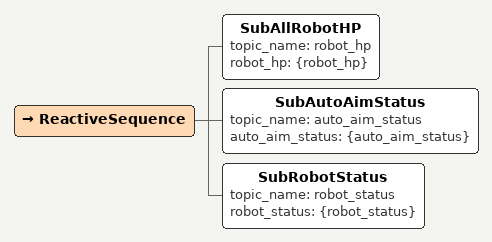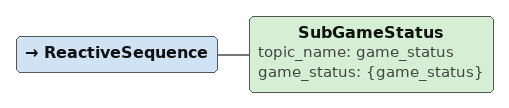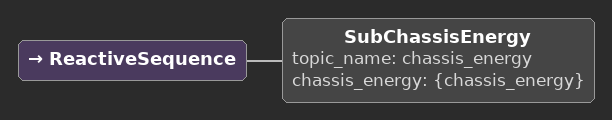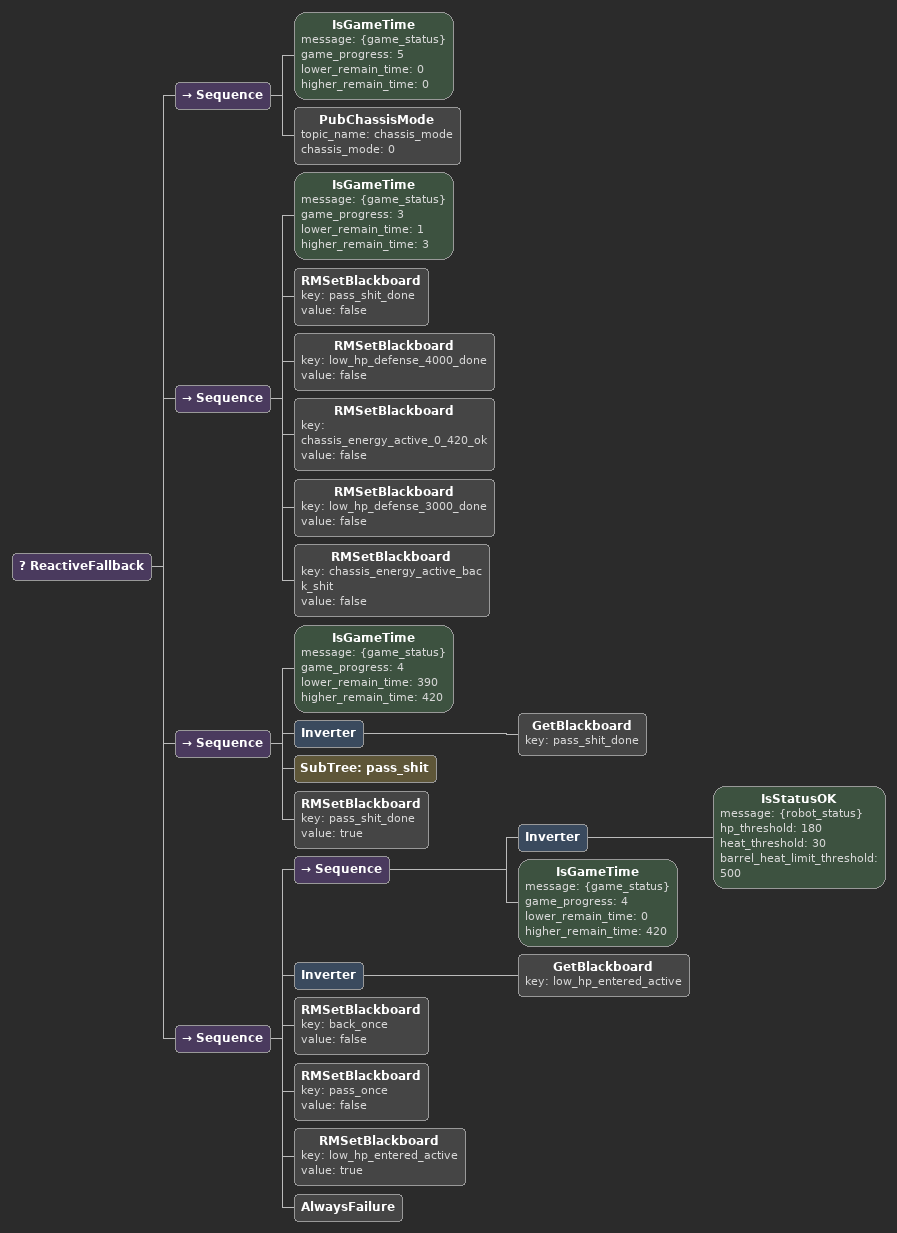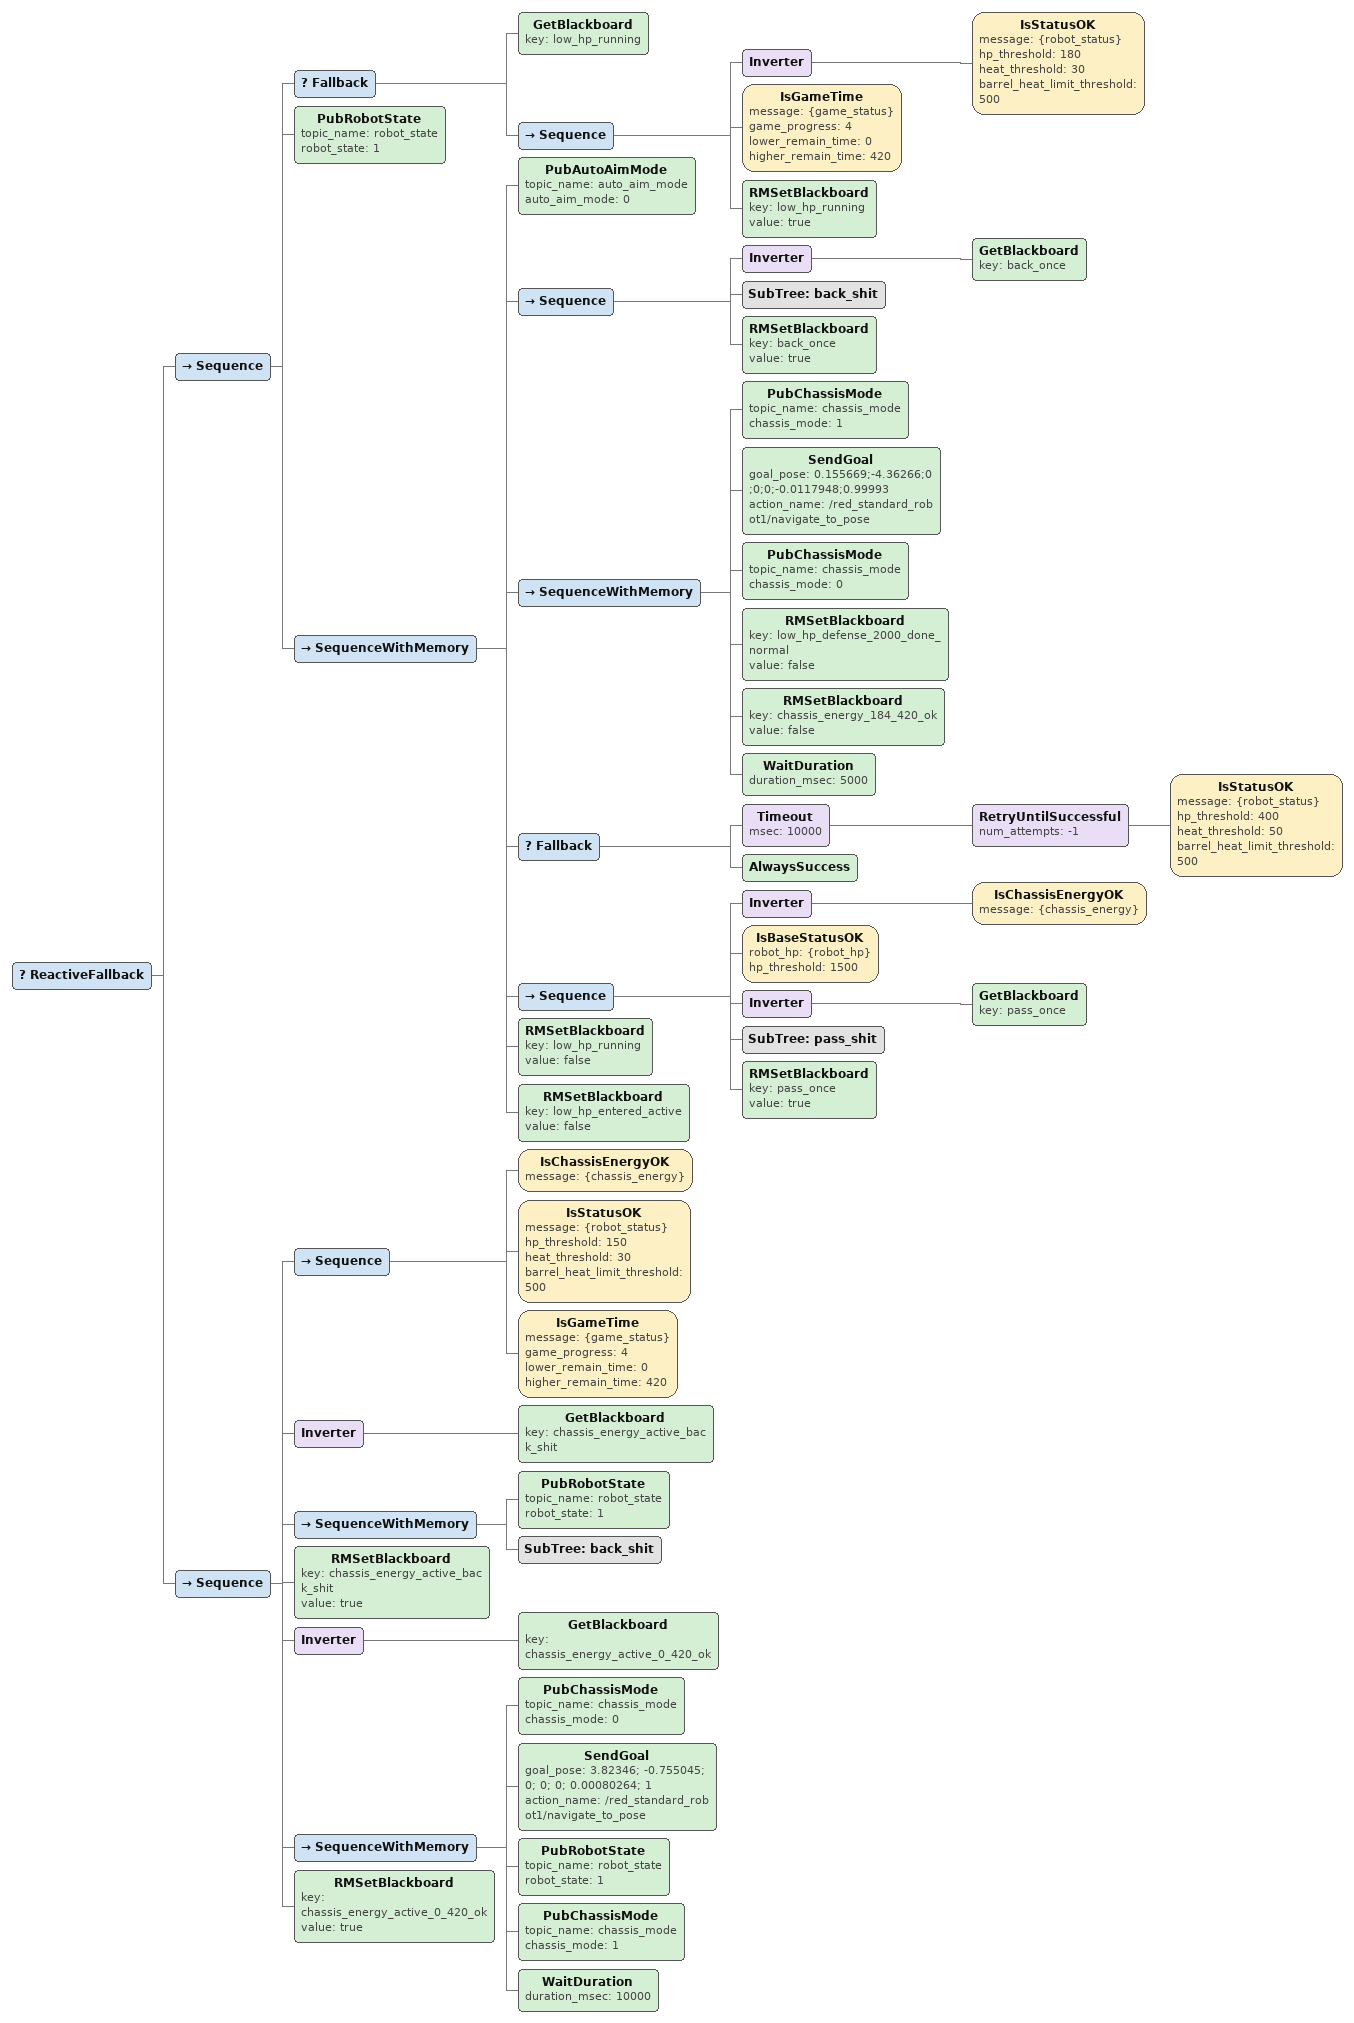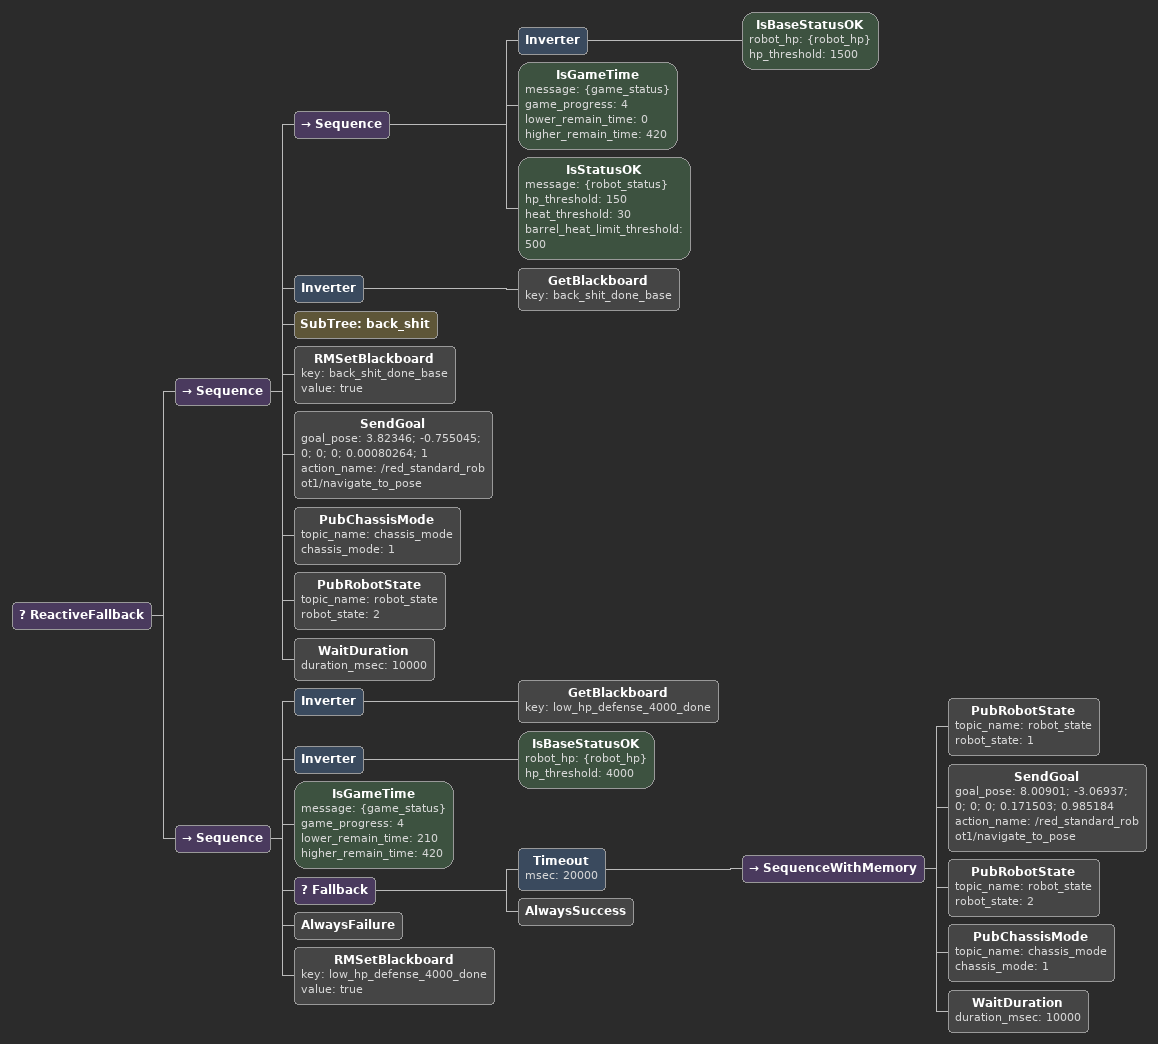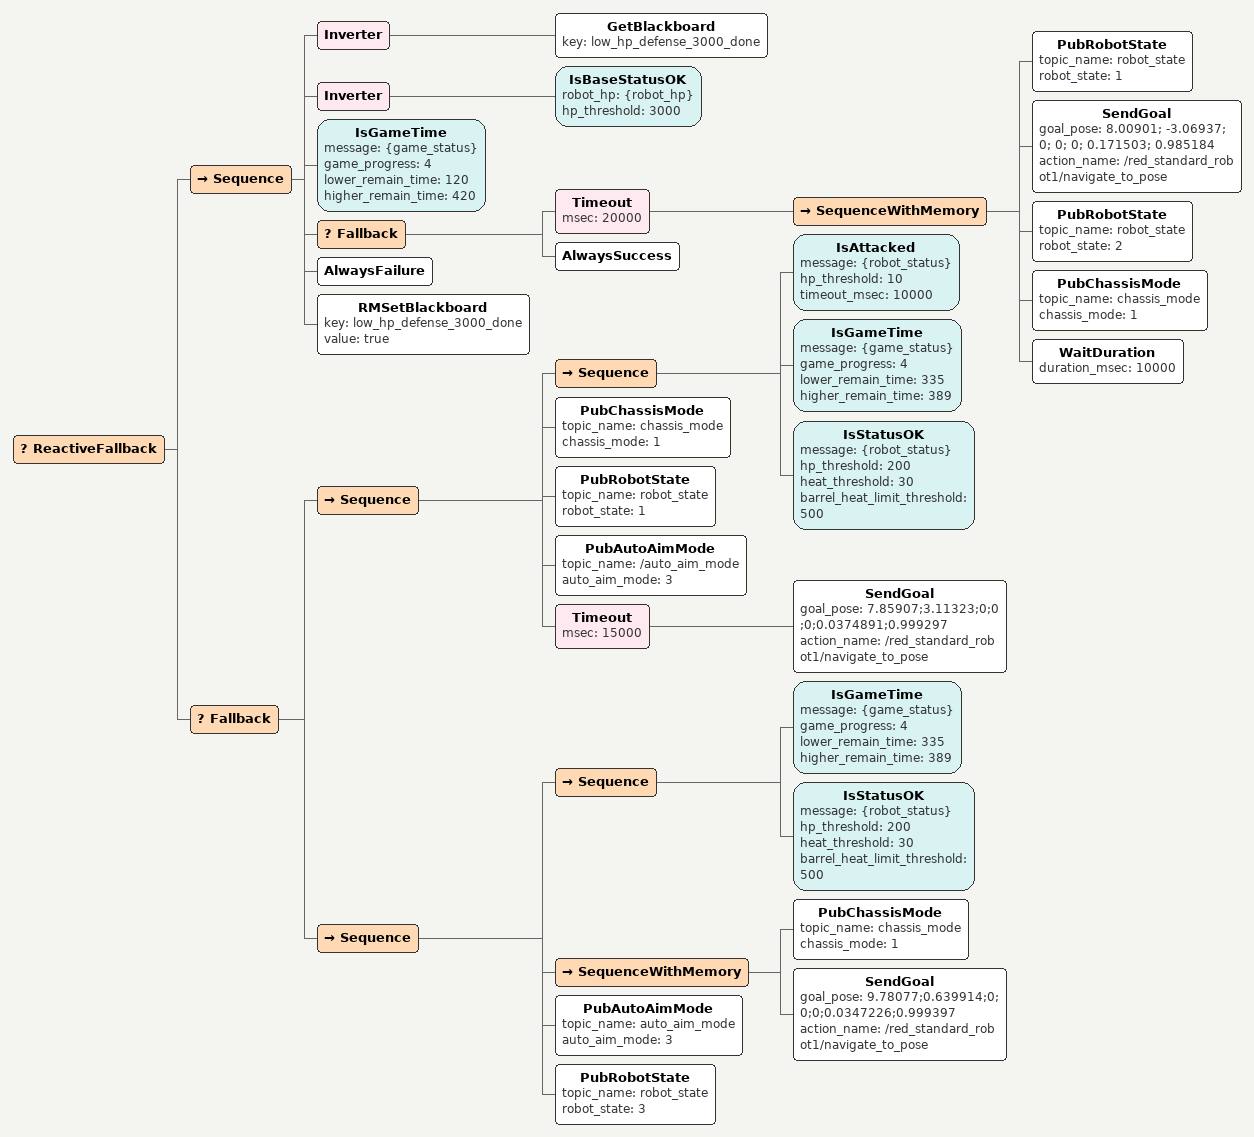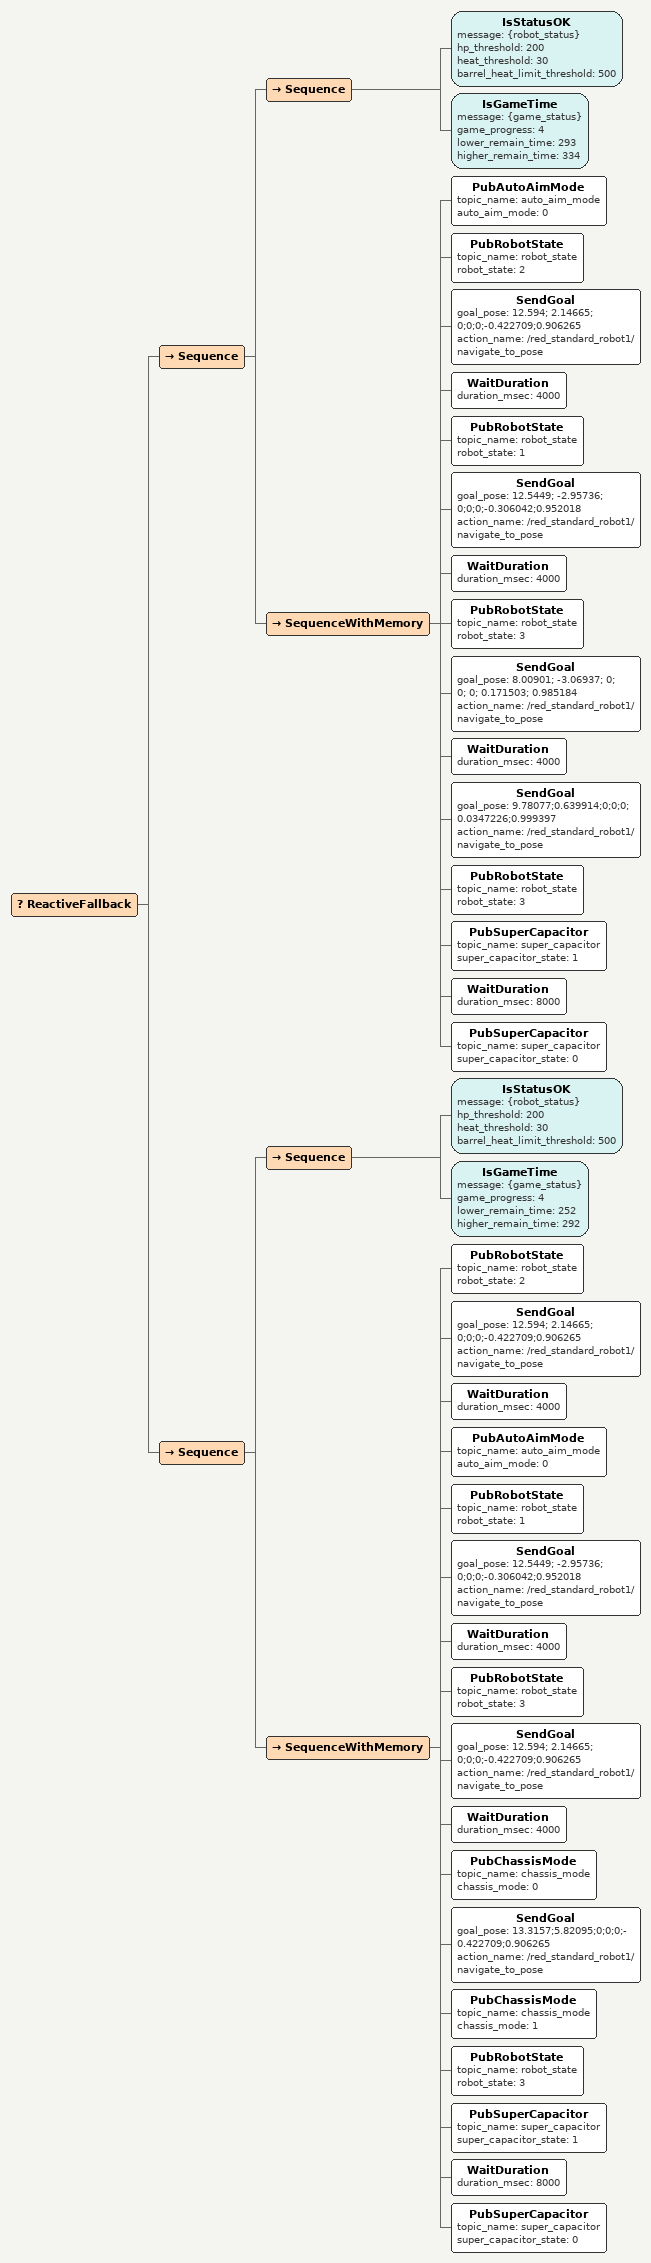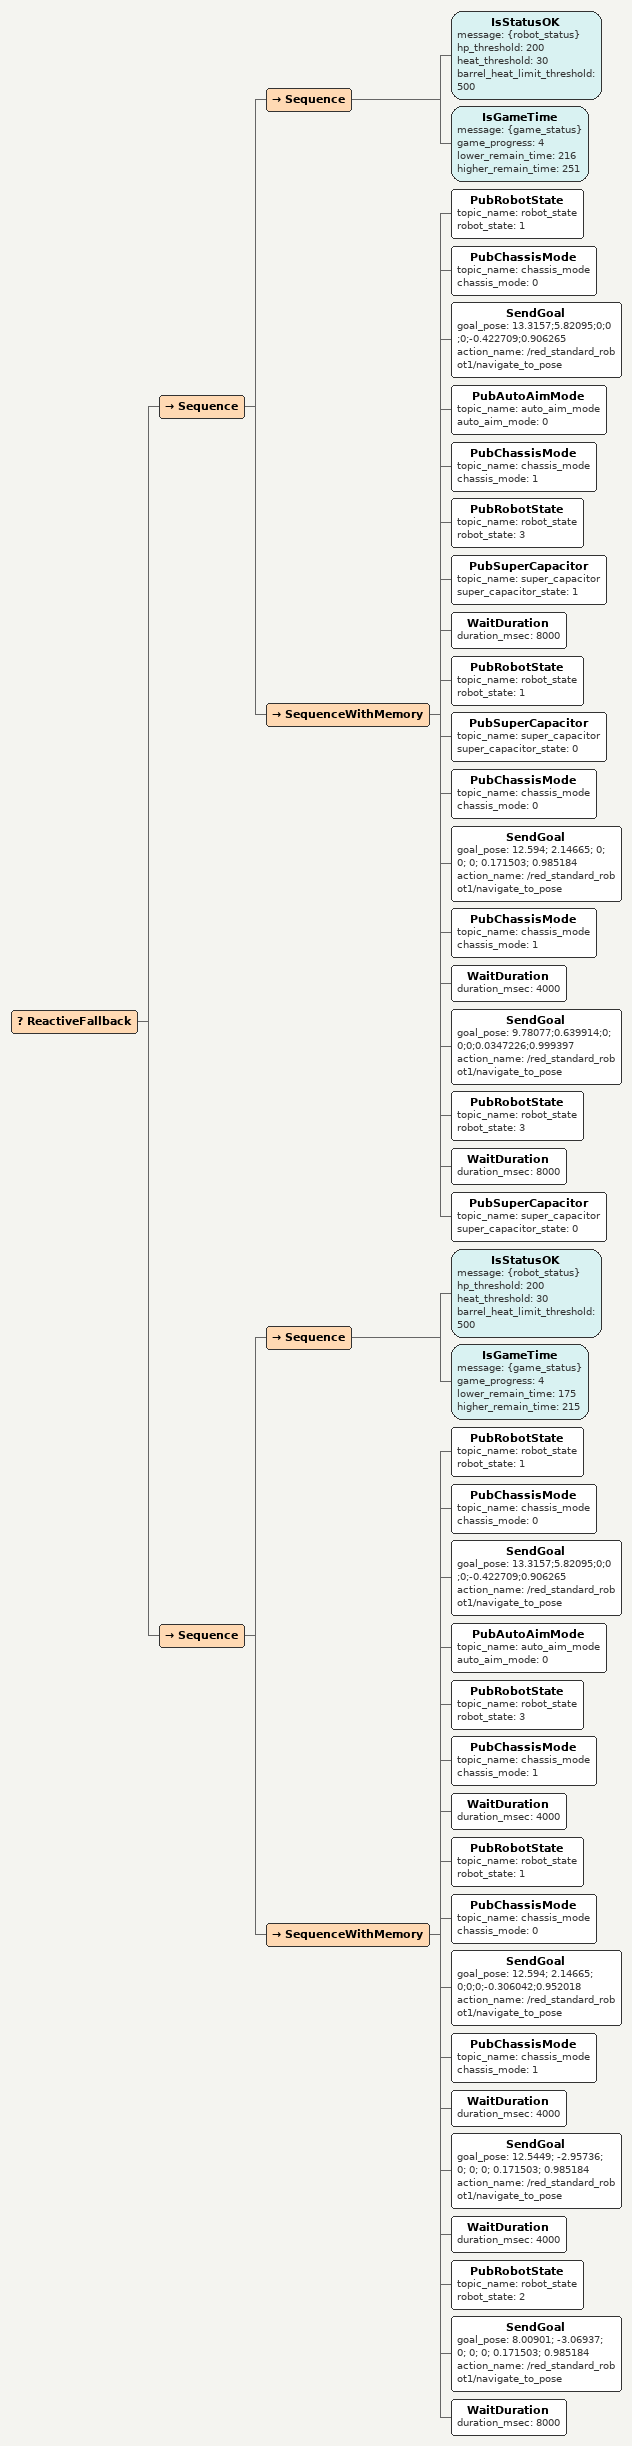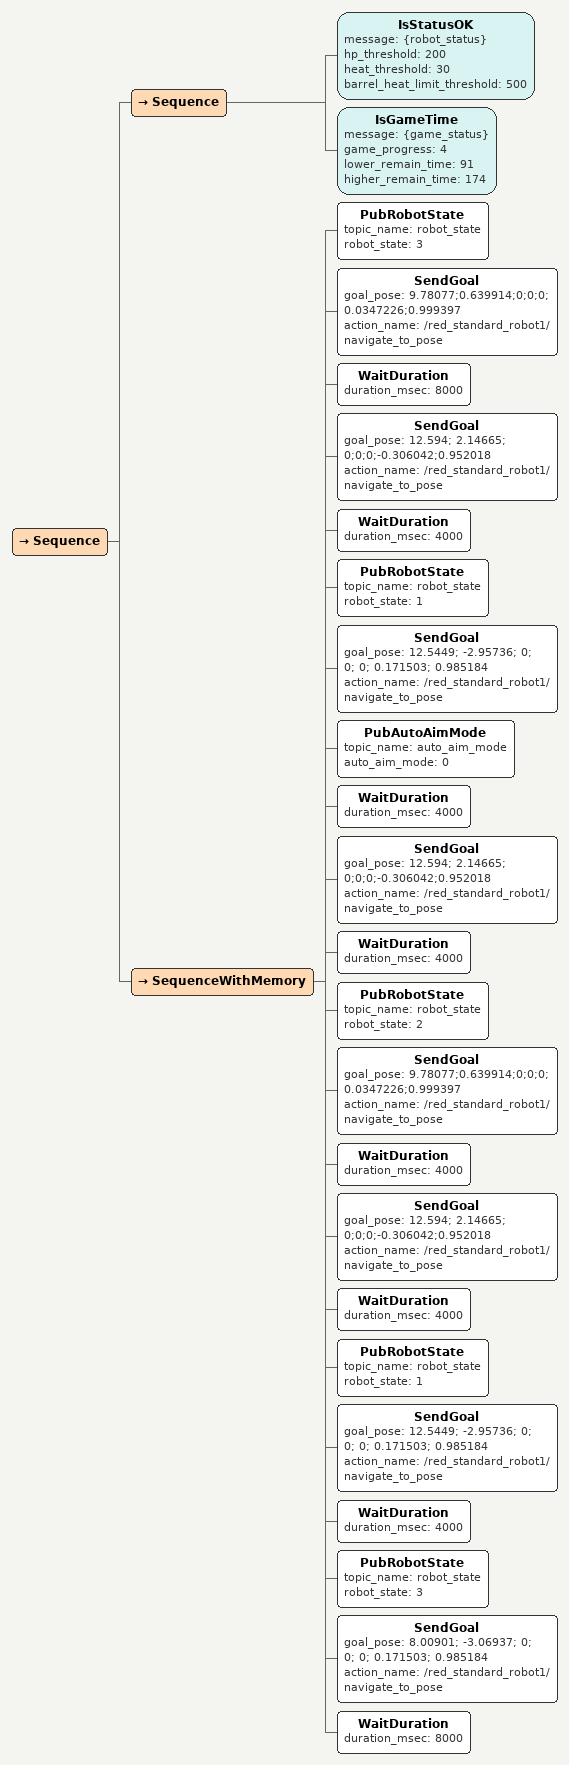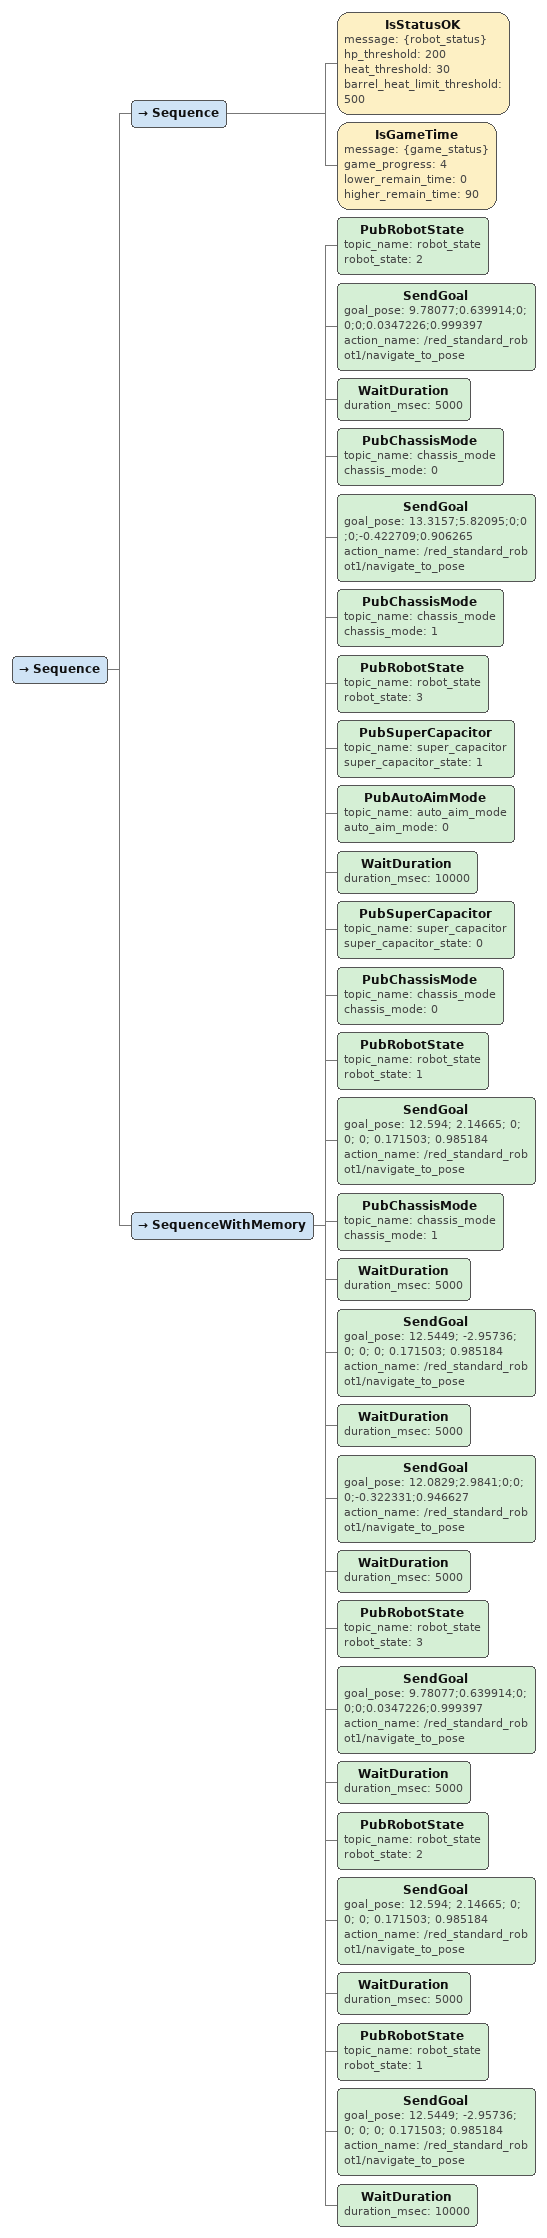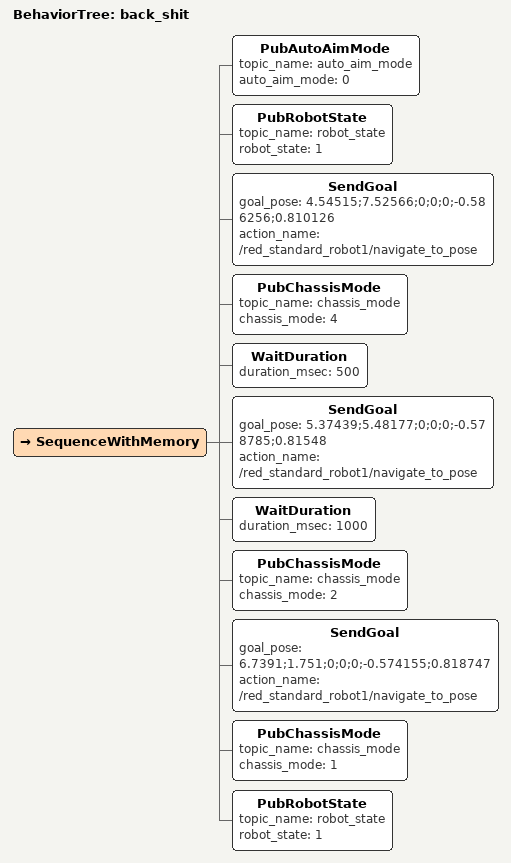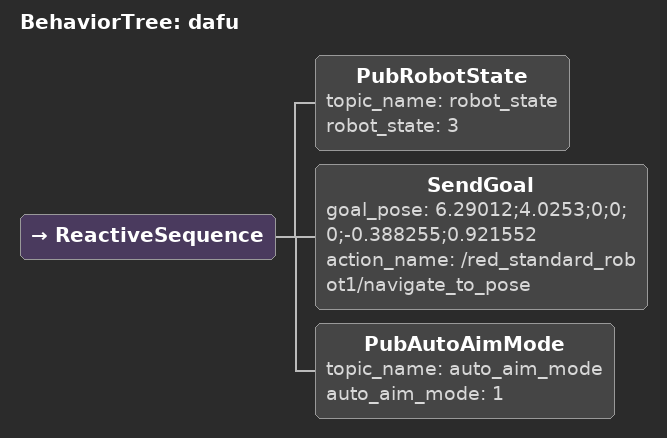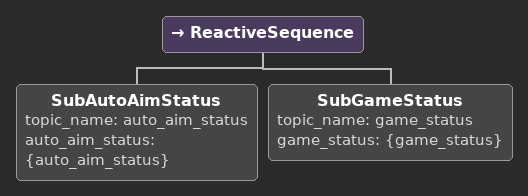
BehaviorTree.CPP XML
<ReactiveSequence>
  <SubAllRobotHP topic_name="robot_hp" robot_hp="{robot_hp}"/>
  <SubAutoAimStatus topic_name="auto_aim_status" auto_aim_status="{auto_aim_status}"/>
  <SubRobotStatus topic_name="robot_status" robot_status="{robot_status}"/>
</ReactiveSequence>

<ReactiveSequence>
  <SubGameStatus topic_name="game_status" game_status="{game_status}"/>
</ReactiveSequence>

<ReactiveSequence>
  <SubChassisEnergy topic_name="chassis_energy" chassis_energy="{chassis_energy}"/>
</ReactiveSequence>

<ReactiveFallback>
  <Sequence>
    <IsGameTime message="{game_status}" game_progress="5" lower_remain_time="0" higher_remain_time="0"/>
    <PubChassisMode topic_name="chassis_mode" chassis_mode="0"/>
  </Sequence>
  <Sequence>
    <IsGameTime message="{game_status}" game_progress="3" lower_remain_time="1" higher_remain_time="3"/>
    <RMSetBlackboard key="pass_shit_done" value="false"/>
    <RMSetBlackboard key="low_hp_defense_4000_done" value="false"/>
    <RMSetBlackboard key="chassis_energy_active_0_420_ok" value="false"/>
    <RMSetBlackboard key="low_hp_defense_3000_done" value="false"/>
    <RMSetBlackboard key="chassis_energy_active_back_shit" value="false"/>
  </Sequence>
  <Sequence>
    <IsGameTime message="{game_status}" game_progress="4" lower_remain_time="390" higher_remain_time="420"/>
    <Inverter>
      <GetBlackboard key="pass_shit_done"/>
    </Inverter>
    <SubTree ID="pass_shit"/>
    <RMSetBlackboard key="pass_shit_done" value="true"/>
  </Sequence>
  <Sequence>
    <Sequence>
      <Inverter>
        <IsStatusOK message="{robot_status}" hp_threshold="180" heat_threshold="30" barrel_heat_limit_threshold="500"/>
      </Inverter>
      <IsGameTime message="{game_status}" game_progress="4" lower_remain_time="0" higher_remain_time="420"/>
    </Sequence>
    <Inverter>
      <GetBlackboard key="low_hp_entered_active"/>
    </Inverter>
    <RMSetBlackboard key="back_once" value="false"/>
    <RMSetBlackboard key="pass_once" value="false"/>
    <RMSetBlackboard key="low_hp_entered_active" value="true"/>
    <AlwaysFailure/>
  </Sequence>
</ReactiveFallback>

<ReactiveFallback>
  <Sequence>
    <Fallback>
      <GetBlackboard key="low_hp_running"/>
      <Sequence>
        <Inverter>
          <IsStatusOK message="{robot_status}" hp_threshold="180" heat_threshold="30" barrel_heat_limit_threshold="500"/>
        </Inverter>
        <IsGameTime message="{game_status}" game_progress="4" lower_remain_time="0" higher_remain_time="420"/>
        <RMSetBlackboard key="low_hp_running" value="true"/>
      </Sequence>
    </Fallback>
    <PubRobotState topic_name="robot_state" robot_state="1"/>
    <SequenceWithMemory>
      <PubAutoAimMode topic_name="auto_aim_mode" auto_aim_mode="0"/>
      <Sequence>
        <Inverter>
          <GetBlackboard key="back_once"/>
        </Inverter>
        <SubTree ID="back_shit"/>
        <RMSetBlackboard key="back_once" value="true"/>
      </Sequence>
      <SequenceWithMemory>
        <PubChassisMode topic_name="chassis_mode" chassis_mode="1"/>
        <SendGoal goal_pose="0.155669;-4.36266;0;0;0;-0.0117948;0.99993" action_name="/red_standard_robot1/navigate_to_pose"/>
        <PubChassisMode topic_name="chassis_mode" chassis_mode="0"/>
        <RMSetBlackboard key="low_hp_defense_2000_done_normal" value="false"/>
        <RMSetBlackboard key="chassis_energy_184_420_ok" value="false"/>
        <WaitDuration duration_msec="5000"/>
      </SequenceWithMemory>
      <Fallback>
        <Timeout msec="10000">
          <RetryUntilSuccessful num_attempts="-1">
            <IsStatusOK message="{robot_status}" hp_threshold="400" heat_threshold="50" barrel_heat_limit_threshold="500"/>
          </RetryUntilSuccessful>
        </Timeout>
        <AlwaysSuccess/>
      </Fallback>
      <Sequence>
        <Inverter>
          <IsChassisEnergyOK message="{chassis_energy}"/>
        </Inverter>
        <IsBaseStatusOK robot_hp="{robot_hp}" hp_threshold="1500"/>
        <Inverter>
          <GetBlackboard key="pass_once"/>
        </Inverter>
        <SubTree ID="pass_shit"/>
        <RMSetBlackboard key="pass_once" value="true"/>
      </Sequence>
      <RMSetBlackboard key="low_hp_running" value="false"/>
      <RMSetBlackboard key="low_hp_entered_active" value="false"/>
    </SequenceWithMemory>
  </Sequence>
  <Sequence>
    <Sequence>
      <IsChassisEnergyOK message="{chassis_energy}"/>
      <IsStatusOK message="{robot_status}" hp_threshold="150" heat_threshold="30" barrel_heat_limit_threshold="500"/>
      <IsGameTime message="{game_status}" game_progress="4" lower_remain_time="0" higher_remain_time="420"/>
    </Sequence>
    <Inverter>
      <GetBlackboard key="chassis_energy_active_back_shit"/>
    </Inverter>
    <SequenceWithMemory>
      <PubRobotState topic_name="robot_state" robot_state="1"/>
      <SubTree ID="back_shit"/>
    </SequenceWithMemory>
    <RMSetBlackboard key="chassis_energy_active_back_shit" value="true"/>
    <Inverter>
      <GetBlackboard key="chassis_energy_active_0_420_ok"/>
    </Inverter>
    <SequenceWithMemory>
      <PubChassisMode topic_name="chassis_mode" chassis_mode="0"/>
      <SendGoal goal_pose="3.82346; -0.755045; 0; 0; 0; 0.00080264; 1" action_name="/red_standard_robot1/navigate_to_pose"/>
      <PubRobotState topic_name="robot_state" robot_state="1"/>
      <PubChassisMode topic_name="chassis_mode" chassis_mode="1"/>
      <WaitDuration duration_msec="10000"/>
    </SequenceWithMemory>
    <RMSetBlackboard key="chassis_energy_active_0_420_ok" value="true"/>
  </Sequence>
</ReactiveFallback>

<ReactiveFallback>
  <Sequence>
    <Sequence>
      <Inverter>
        <IsBaseStatusOK robot_hp="{robot_hp}" hp_threshold="1500"/>
      </Inverter>
      <IsGameTime message="{game_status}" game_progress="4" lower_remain_time="0" higher_remain_time="420"/>
      <IsStatusOK message="{robot_status}" hp_threshold="150" heat_threshold="30" barrel_heat_limit_threshold="500"/>
    </Sequence>
    <Inverter>
      <GetBlackboard key="back_shit_done_base"/>
    </Inverter>
    <SubTree ID="back_shit"/>
    <RMSetBlackboard key="back_shit_done_base" value="true"/>
    <SendGoal goal_pose="3.82346; -0.755045; 0; 0; 0; 0.00080264; 1" action_name="/red_standard_robot1/navigate_to_pose"/>
    <PubChassisMode topic_name="chassis_mode" chassis_mode="1"/>
    <PubRobotState topic_name="robot_state" robot_state="2"/>
    <WaitDuration duration_msec="10000"/>
  </Sequence>
  <Sequence>
    <Inverter>
      <GetBlackboard key="low_hp_defense_4000_done"/>
    </Inverter>
    <Inverter>
      <IsBaseStatusOK robot_hp="{robot_hp}" hp_threshold="4000"/>
    </Inverter>
    <IsGameTime message="{game_status}" game_progress="4" lower_remain_time="210" higher_remain_time="420"/>
    <Fallback>
      <Timeout msec="20000">
        <SequenceWithMemory>
          <PubRobotState topic_name="robot_state" robot_state="1"/>
          <SendGoal goal_pose="8.00901; -3.06937; 0; 0; 0; 0.171503; 0.985184" action_name="/red_standard_robot1/navigate_to_pose"/>
          <PubRobotState topic_name="robot_state" robot_state="2"/>
          <PubChassisMode topic_name="chassis_mode" chassis_mode="1"/>
          <WaitDuration duration_msec="10000"/>
        </SequenceWithMemory>
      </Timeout>
      <AlwaysSuccess/>
    </Fallback>
    <AlwaysFailure/>
    <RMSetBlackboard key="low_hp_defense_4000_done" value="true"/>
  </Sequence>
</ReactiveFallback>

<ReactiveFallback>
  <Sequence>
    <Inverter>
      <GetBlackboard key="low_hp_defense_3000_done"/>
    </Inverter>
    <Inverter>
      <IsBaseStatusOK robot_hp="{robot_hp}" hp_threshold="3000"/>
    </Inverter>
    <IsGameTime message="{game_status}" game_progress="4" lower_remain_time="120" higher_remain_time="420"/>
    <Fallback>
      <Timeout msec="20000">
        <SequenceWithMemory>
          <PubRobotState topic_name="robot_state" robot_state="1"/>
          <SendGoal goal_pose="8.00901; -3.06937; 0; 0; 0; 0.171503; 0.985184" action_name="/red_standard_robot1/navigate_to_pose"/>
          <PubRobotState topic_name="robot_state" robot_state="2"/>
          <PubChassisMode topic_name="chassis_mode" chassis_mode="1"/>
          <WaitDuration duration_msec="10000"/>
        </SequenceWithMemory>
      </Timeout>
      <AlwaysSuccess/>
    </Fallback>
    <AlwaysFailure/>
    <RMSetBlackboard key="low_hp_defense_3000_done" value="true"/>
  </Sequence>
  <Fallback>
    <Sequence>
      <Sequence>
        <IsAttacked message="{robot_status}" hp_threshold="10" timeout_msec="10000"/>
        <IsGameTime message="{game_status}" game_progress="4" lower_remain_time="335" higher_remain_time="389"/>
        <IsStatusOK message="{robot_status}" hp_threshold="200" heat_threshold="30" barrel_heat_limit_threshold="500"/>
      </Sequence>
      <PubChassisMode topic_name="chassis_mode" chassis_mode="1"/>
      <PubRobotState topic_name="robot_state" robot_state="1"/>
      <PubAutoAimMode topic_name="/auto_aim_mode" auto_aim_mode="3"/>
      <Timeout msec="15000">
        <SendGoal goal_pose="7.85907;3.11323;0;0;0;0.0374891;0.999297" action_name="/red_standard_robot1/navigate_to_pose"/>
      </Timeout>
    </Sequence>
    <Sequence>
      <Sequence>
        <IsGameTime message="{game_status}" game_progress="4" lower_remain_time="335" higher_remain_time="389"/>
        <IsStatusOK message="{robot_status}" hp_threshold="200" heat_threshold="30" barrel_heat_limit_threshold="500"/>
      </Sequence>
      <SequenceWithMemory>
        <PubChassisMode topic_name="chassis_mode" chassis_mode="1"/>
        <SendGoal goal_pose="9.78077;0.639914;0;0;0;0.0347226;0.999397" action_name="/red_standard_robot1/navigate_to_pose"/>
      </SequenceWithMemory>
      <PubAutoAimMode topic_name="auto_aim_mode" auto_aim_mode="3"/>
      <PubRobotState topic_name="robot_state" robot_state="3"/>
    </Sequence>
  </Fallback>
</ReactiveFallback>

<ReactiveFallback>
  <Sequence>
    <Sequence>
      <IsStatusOK message="{robot_status}" hp_threshold="200" heat_threshold="30" barrel_heat_limit_threshold="500"/>
      <IsGameTime message="{game_status}" game_progress="4" lower_remain_time="293" higher_remain_time="334"/>
    </Sequence>
    <SequenceWithMemory>
      <PubAutoAimMode topic_name="auto_aim_mode" auto_aim_mode="0"/>
      <PubRobotState topic_name="robot_state" robot_state="2"/>
      <SendGoal goal_pose="12.594; 2.14665; 0;0;0;-0.422709;0.906265" action_name="/red_standard_robot1/navigate_to_pose"/>
      <WaitDuration duration_msec="4000"/>
      <PubRobotState topic_name="robot_state" robot_state="1"/>
      <SendGoal goal_pose="12.5449; -2.95736; 0;0;0;-0.306042;0.952018" action_name="/red_standard_robot1/navigate_to_pose"/>
      <WaitDuration duration_msec="4000"/>
      <PubRobotState topic_name="robot_state" robot_state="3"/>
      <SendGoal goal_pose="8.00901; -3.06937; 0; 0; 0; 0.171503; 0.985184" action_name="/red_standard_robot1/navigate_to_pose"/>
      <WaitDuration duration_msec="4000"/>
      <SendGoal goal_pose="9.78077;0.639914;0;0;0;0.0347226;0.999397" action_name="/red_standard_robot1/navigate_to_pose"/>
      <PubRobotState topic_name="robot_state" robot_state="3"/>
      <PubSuperCapacitor topic_name="super_capacitor" super_capacitor_state="1"/>
      <WaitDuration duration_msec="8000"/>
      <PubSuperCapacitor topic_name="super_capacitor" super_capacitor_state="0"/>
    </SequenceWithMemory>
  </Sequence>
  <Sequence>
    <Sequence>
      <IsStatusOK message="{robot_status}" hp_threshold="200" heat_threshold="30" barrel_heat_limit_threshold="500"/>
      <IsGameTime message="{game_status}" game_progress="4" lower_remain_time="252" higher_remain_time="292"/>
    </Sequence>
    <SequenceWithMemory>
      <PubRobotState topic_name="robot_state" robot_state="2"/>
      <SendGoal goal_pose="12.594; 2.14665; 0;0;0;-0.422709;0.906265" action_name="/red_standard_robot1/navigate_to_pose"/>
      <WaitDuration duration_msec="4000"/>
      <PubAutoAimMode topic_name="auto_aim_mode" auto_aim_mode="0"/>
      <PubRobotState topic_name="robot_state" robot_state="1"/>
      <SendGoal goal_pose="12.5449; -2.95736; 0;0;0;-0.306042;0.952018" action_name="/red_standard_robot1/navigate_to_pose"/>
      <WaitDuration duration_msec="4000"/>
      <PubRobotState topic_name="robot_state" robot_state="3"/>
      <SendGoal goal_pose="12.594; 2.14665; 0;0;0;-0.422709;0.906265" action_name="/red_standard_robot1/navigate_to_pose"/>
      <WaitDuration duration_msec="4000"/>
      <PubChassisMode topic_name="chassis_mode" chassis_mode="0"/>
      <SendGoal goal_pose="13.3157;5.82095;0;0;0;-0.422709;0.906265" action_name="/red_standard_robot1/navigate_to_pose"/>
      <PubChassisMode topic_name="chassis_mode" chassis_mode="1"/>
      <PubRobotState topic_name="robot_state" robot_state="3"/>
      <PubSuperCapacitor topic_name="super_capacitor" super_capacitor_state="1"/>
      <WaitDuration duration_msec="8000"/>
      <PubSuperCapacitor topic_name="super_capacitor" super_capacitor_state="0"/>
    </SequenceWithMemory>
  </Sequence>
</ReactiveFallback>

<ReactiveFallback>
  <Sequence>
    <Sequence>
      <IsStatusOK message="{robot_status}" hp_threshold="200" heat_threshold="30" barrel_heat_limit_threshold="500"/>
      <IsGameTime message="{game_status}" game_progress="4" lower_remain_time="216" higher_remain_time="251"/>
    </Sequence>
    <SequenceWithMemory>
      <PubRobotState topic_name="robot_state" robot_state="1"/>
      <PubChassisMode topic_name="chassis_mode" chassis_mode="0"/>
      <SendGoal goal_pose="13.3157;5.82095;0;0;0;-0.422709;0.906265" action_name="/red_standard_robot1/navigate_to_pose"/>
      <PubAutoAimMode topic_name="auto_aim_mode" auto_aim_mode="0"/>
      <PubChassisMode topic_name="chassis_mode" chassis_mode="1"/>
      <PubRobotState topic_name="robot_state" robot_state="3"/>
      <PubSuperCapacitor topic_name="super_capacitor" super_capacitor_state="1"/>
      <WaitDuration duration_msec="8000"/>
      <PubRobotState topic_name="robot_state" robot_state="1"/>
      <PubSuperCapacitor topic_name="super_capacitor" super_capacitor_state="0"/>
      <PubChassisMode topic_name="chassis_mode" chassis_mode="0"/>
      <SendGoal goal_pose="12.594; 2.14665; 0; 0; 0; 0.171503; 0.985184" action_name="/red_standard_robot1/navigate_to_pose"/>
      <PubChassisMode topic_name="chassis_mode" chassis_mode="1"/>
      <WaitDuration duration_msec="4000"/>
      <SendGoal goal_pose="9.78077;0.639914;0;0;0;0.0347226;0.999397" action_name="/red_standard_robot1/navigate_to_pose"/>
      <PubRobotState topic_name="robot_state" robot_state="3"/>
      <WaitDuration duration_msec="8000"/>
      <PubSuperCapacitor topic_name="super_capacitor" super_capacitor_state="0"/>
    </SequenceWithMemory>
  </Sequence>
  <Sequence>
    <Sequence>
      <IsStatusOK message="{robot_status}" hp_threshold="200" heat_threshold="30" barrel_heat_limit_threshold="500"/>
      <IsGameTime message="{game_status}" game_progress="4" lower_remain_time="175" higher_remain_time="215"/>
    </Sequence>
    <SequenceWithMemory>
      <PubRobotState topic_name="robot_state" robot_state="1"/>
      <PubChassisMode topic_name="chassis_mode" chassis_mode="0"/>
      <SendGoal goal_pose="13.3157;5.82095;0;0;0;-0.422709;0.906265" action_name="/red_standard_robot1/navigate_to_pose"/>
      <PubAutoAimMode topic_name="auto_aim_mode" auto_aim_mode="0"/>
      <PubRobotState topic_name="robot_state" robot_state="3"/>
      <PubChassisMode topic_name="chassis_mode" chassis_mode="1"/>
      <WaitDuration duration_msec="4000"/>
      <PubRobotState topic_name="robot_state" robot_state="1"/>
      <PubChassisMode topic_name="chassis_mode" chassis_mode="0"/>
      <SendGoal goal_pose="12.594; 2.14665; 0;0;0;-0.306042;0.952018" action_name="/red_standard_robot1/navigate_to_pose"/>
      <PubChassisMode topic_name="chassis_mode" chassis_mode="1"/>
      <WaitDuration duration_msec="4000"/>
      <SendGoal goal_pose="12.5449; -2.95736; 0; 0; 0; 0.171503; 0.985184" action_name="/red_standard_robot1/navigate_to_pose"/>
      <WaitDuration duration_msec="4000"/>
      <PubRobotState topic_name="robot_state" robot_state="2"/>
      <SendGoal goal_pose="8.00901; -3.06937; 0; 0; 0; 0.171503; 0.985184" action_name="/red_standard_robot1/navigate_to_pose"/>
      <WaitDuration duration_msec="8000"/>
    </SequenceWithMemory>
  </Sequence>
</ReactiveFallback>

<Sequence>
  <Sequence>
    <IsStatusOK message="{robot_status}" hp_threshold="200" heat_threshold="30" barrel_heat_limit_threshold="500"/>
    <IsGameTime message="{game_status}" game_progress="4" lower_remain_time="91" higher_remain_time="174"/>
  </Sequence>
  <SequenceWithMemory>
    <PubRobotState topic_name="robot_state" robot_state="3"/>
    <SendGoal goal_pose="9.78077;0.639914;0;0;0;0.0347226;0.999397" action_name="/red_standard_robot1/navigate_to_pose"/>
    <WaitDuration duration_msec="8000"/>
    <SendGoal goal_pose="12.594; 2.14665; 0;0;0;-0.306042;0.952018" action_name="/red_standard_robot1/navigate_to_pose"/>
    <WaitDuration duration_msec="4000"/>
    <PubRobotState topic_name="robot_state" robot_state="1"/>
    <SendGoal goal_pose="12.5449; -2.95736; 0; 0; 0; 0.171503; 0.985184" action_name="/red_standard_robot1/navigate_to_pose"/>
    <PubAutoAimMode topic_name="auto_aim_mode" auto_aim_mode="0"/>
    <WaitDuration duration_msec="4000"/>
    <SendGoal goal_pose="12.594; 2.14665; 0;0;0;-0.306042;0.952018" action_name="/red_standard_robot1/navigate_to_pose"/>
    <WaitDuration duration_msec="4000"/>
    <PubRobotState topic_name="robot_state" robot_state="2"/>
    <SendGoal goal_pose="9.78077;0.639914;0;0;0;0.0347226;0.999397" action_name="/red_standard_robot1/navigate_to_pose"/>
    <WaitDuration duration_msec="4000"/>
    <SendGoal goal_pose="12.594; 2.14665; 0;0;0;-0.306042;0.952018" action_name="/red_standard_robot1/navigate_to_pose"/>
    <WaitDuration duration_msec="4000"/>
    <PubRobotState topic_name="robot_state" robot_state="1"/>
    <SendGoal goal_pose="12.5449; -2.95736; 0; 0; 0; 0.171503; 0.985184" action_name="/red_standard_robot1/navigate_to_pose"/>
    <WaitDuration duration_msec="4000"/>
    <PubRobotState topic_name="robot_state" robot_state="3"/>
    <SendGoal goal_pose="8.00901; -3.06937; 0; 0; 0; 0.171503; 0.985184" action_name="/red_standard_robot1/navigate_to_pose"/>
    <WaitDuration duration_msec="8000"/>
  </SequenceWithMemory>
</Sequence>

<Sequence>
  <Sequence>
    <IsStatusOK message="{robot_status}" hp_threshold="200" heat_threshold="30" barrel_heat_limit_threshold="500"/>
    <IsGameTime message="{game_status}" game_progress="4" lower_remain_time="0" higher_remain_time="90"/>
  </Sequence>
  <SequenceWithMemory>
    <PubRobotState topic_name="robot_state" robot_state="2"/>
    <SendGoal goal_pose="9.78077;0.639914;0;0;0;0.0347226;0.999397" action_name="/red_standard_robot1/navigate_to_pose"/>
    <WaitDuration duration_msec="5000"/>
    <PubChassisMode topic_name="chassis_mode" chassis_mode="0"/>
    <SendGoal goal_pose="13.3157;5.82095;0;0;0;-0.422709;0.906265" action_name="/red_standard_robot1/navigate_to_pose"/>
    <PubChassisMode topic_name="chassis_mode" chassis_mode="1"/>
    <PubRobotState topic_name="robot_state" robot_state="3"/>
    <PubSuperCapacitor topic_name="super_capacitor" super_capacitor_state="1"/>
    <PubAutoAimMode topic_name="auto_aim_mode" auto_aim_mode="0"/>
    <WaitDuration duration_msec="10000"/>
    <PubSuperCapacitor topic_name="super_capacitor" super_capacitor_state="0"/>
    <PubChassisMode topic_name="chassis_mode" chassis_mode="0"/>
    <PubRobotState topic_name="robot_state" robot_state="1"/>
    <SendGoal goal_pose="12.594; 2.14665; 0; 0; 0; 0.171503; 0.985184" action_name="/red_standard_robot1/navigate_to_pose"/>
    <PubChassisMode topic_name="chassis_mode" chassis_mode="1"/>
    <WaitDuration duration_msec="5000"/>
    <SendGoal goal_pose="12.5449; -2.95736; 0; 0; 0; 0.171503; 0.985184" action_name="/red_standard_robot1/navigate_to_pose"/>
    <WaitDuration duration_msec="5000"/>
    <SendGoal goal_pose="12.0829;2.9841;0;0;0;-0.322331;0.946627" action_name="/red_standard_robot1/navigate_to_pose"/>
    <WaitDuration duration_msec="5000"/>
    <PubRobotState topic_name="robot_state" robot_state="3"/>
    <SendGoal goal_pose="9.78077;0.639914;0;0;0;0.0347226;0.999397" action_name="/red_standard_robot1/navigate_to_pose"/>
    <WaitDuration duration_msec="5000"/>
    <PubRobotState topic_name="robot_state" robot_state="2"/>
    <SendGoal goal_pose="12.594; 2.14665; 0; 0; 0; 0.171503; 0.985184" action_name="/red_standard_robot1/navigate_to_pose"/>
    <WaitDuration duration_msec="5000"/>
    <PubRobotState topic_name="robot_state" robot_state="1"/>
    <SendGoal goal_pose="12.5449; -2.95736; 0; 0; 0; 0.171503; 0.985184" action_name="/red_standard_robot1/navigate_to_pose"/>
    <WaitDuration duration_msec="10000"/>
  </SequenceWithMemory>
</Sequence>

<BehaviorTree ID="back_shit">
  <SequenceWithMemory>
    <PubAutoAimMode topic_name="auto_aim_mode" auto_aim_mode="0"/>
    <PubRobotState topic_name="robot_state" robot_state="1"/>
    <SendGoal goal_pose="4.54515;7.52566;0;0;0;-0.586256;0.810126" action_name="/red_standard_robot1/navigate_to_pose"/>
    <PubChassisMode topic_name="chassis_mode" chassis_mode="4"/>
    <WaitDuration duration_msec="500"/>
    <SendGoal goal_pose="5.37439;5.48177;0;0;0;-0.578785;0.81548" action_name="/red_standard_robot1/navigate_to_pose"/>
    <WaitDuration duration_msec="1000"/>
    <PubChassisMode topic_name="chassis_mode" chassis_mode="2"/>
    <SendGoal goal_pose="6.7391;1.751;0;0;0;-0.574155;0.818747" action_name="/red_standard_robot1/navigate_to_pose"/>
    <PubChassisMode topic_name="chassis_mode" chassis_mode="1"/>
    <PubRobotState topic_name="robot_state" robot_state="1"/>
  </SequenceWithMemory>
</BehaviorTree>

<BehaviorTree ID="dafu">
  <ReactiveSequence>
    <PubRobotState topic_name="robot_state" robot_state="3"/>
    <SendGoal goal_pose="6.29012;4.0253;0;0;0;-0.388255;0.921552" action_name="/red_standard_robot1/navigate_to_pose"/>
    <PubAutoAimMode topic_name="auto_aim_mode" auto_aim_mode="1"/>
  </ReactiveSequence>
</BehaviorTree>

<ReactiveSequence>
  <SubAutoAimStatus topic_name="auto_aim_status" auto_aim_status="{auto_aim_status}"/>
  <SubGameStatus topic_name="game_status" game_status="{game_status}"/>
</ReactiveSequence>
